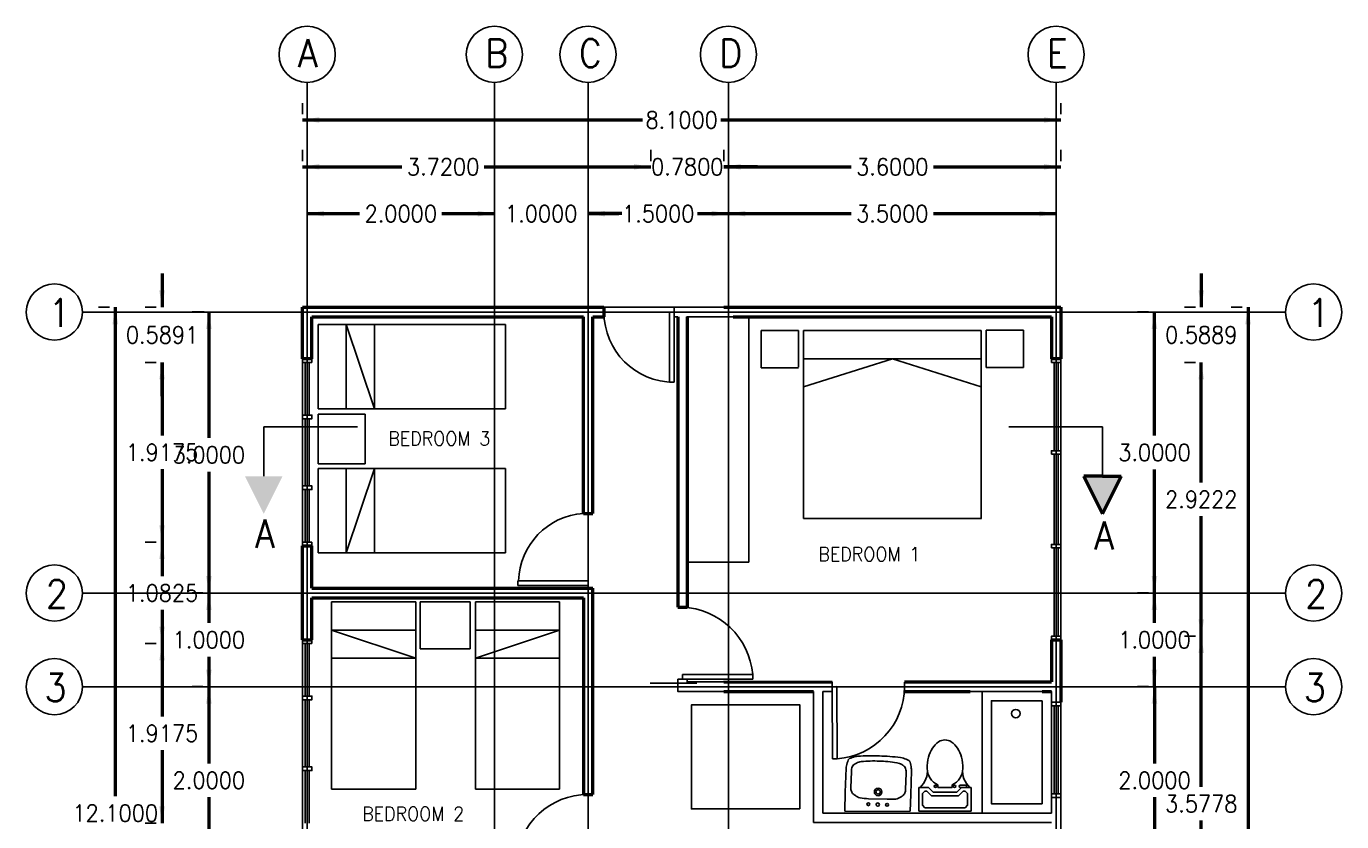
# Model space of a CAD drawing. Header units: inches. Extents: x 12.5 to 57.6, y 1.9 to 26.
# Drawn here: x 12.46 to 26.51, y 17.46 to 25.95 of the extents above; entities that cross this region are included whole.
import ezdxf

# ---------------------------------------------------------------- set-up
doc = ezdxf.new("R2010")
doc.units = ezdxf.units.IN
doc.header["$MEASUREMENT"] = 0
doc.layers.get('0').update_dxf_attribs({"linetype": 'CONTINUOUS'})
for name, color, linetype in [('1', 2, 'CONTINUOUS'), ('2', 72, 'CONTINUOUS'), ('5', 133, 'CONTINUOUS'), ('6', 253, 'CONTINUOUS'), ('7', 142, 'CONTINUOUS')]:
    doc.layers.add(name, color=color, linetype=linetype)
doc.layers.add('WALLS', color=6, linetype='CONTINUOUS', lineweight=50)
doc.styles.get("Standard").update_dxf_attribs({"font": 'STANDARD'})
doc.dimstyles.get("Standard").update_dxf_attribs({"dimtxt": 0.18, "dimasz": 0.18, "dimexe": 0.18, "dimexo": 0.0625, "dimgap": 0.09, "dimtad": 0, "dimtih": 1, "dimtoh": 1, "dimdec": 4, "dimzin": 0, "dimdsep": 46, "dimtxsty": 'STANDARD', "dimcen": 0.09, "dimadec": 0, "dimazin": 0, "dimtfac": 1, "dimtdec": 4, "dimtofl": 0, "dimtmove": 0, "dimatfit": 3, "dimfxl": 1, "dimtolj": 1, "dimtzin": 0, "dimarcsym": 0})

# ---------------------------------------------------------------- blocks, each defined once
blk = doc.blocks.new('*D1')
at = {"layer": '1', "color": 0, "linetype": 'ByBlock', "lineweight": -2}
for p, q in [((14.358, 22.902), (14.228, 22.902)), ((14.345, 19.902), (14.228, 19.902))]:
    blk.add_line(p, q, dxfattribs=at)
for points in [[(14.408, 22.902), (14.438, 22.722), (14.378, 22.722)], [(14.408, 19.902), (14.378, 20.082), (14.438, 20.082)]]:
    blk.add_solid(points, dxfattribs=at)
at = {"layer": 'WALLS'}
for p, q in [((14.408, 22.902), (14.408, 21.557)), ((14.408, 21.197), (14.408, 19.902))]:
    blk.add_line(p, q, dxfattribs=at)
at = {"layer": '1', "color": 0, "linetype": 'CONTINUOUS', "lineweight": -2, "insert": (14.408, 21.377), "char_height": 0.18, "width": 0.7, "attachment_point": 5}
blk.add_mtext('3.0000', dxfattribs=at)
blk = doc.blocks.new('*D2')
at = {"layer": '1', "color": 0, "linetype": 'ByBlock', "lineweight": -2}
for p, q in [((14.345, 18.902), (14.228, 18.902)), ((14.345, 16.902), (14.228, 16.902))]:
    blk.add_line(p, q, dxfattribs=at)
for points in [[(14.408, 18.902), (14.438, 18.722), (14.378, 18.722)], [(14.408, 16.902), (14.378, 17.082), (14.438, 17.082)]]:
    blk.add_solid(points, dxfattribs=at)
at = {"layer": 'WALLS'}
for p, q in [((14.408, 18.902), (14.408, 18.082)), ((14.408, 17.722), (14.408, 16.902))]:
    blk.add_line(p, q, dxfattribs=at)
at = {"layer": '1', "color": 0, "linetype": 'CONTINUOUS', "lineweight": -2, "insert": (14.408, 17.902), "char_height": 0.18, "width": 0.7, "attachment_point": 5}
blk.add_mtext('2.0000', dxfattribs=at)
blk = doc.blocks.new('*D3')
at = {"layer": '1', "color": 0, "linetype": 'ByBlock', "lineweight": -2}
for p, q in [((14.345, 19.902), (14.228, 19.902)), ((14.345, 18.902), (14.228, 18.902))]:
    blk.add_line(p, q, dxfattribs=at)
for points in [[(14.408, 19.902), (14.438, 19.722), (14.378, 19.722)], [(14.408, 18.902), (14.378, 19.082), (14.438, 19.082)]]:
    blk.add_solid(points, dxfattribs=at)
at = {"layer": 'WALLS'}
for p, q in [((14.408, 19.902), (14.408, 19.582)), ((14.408, 19.222), (14.408, 18.902))]:
    blk.add_line(p, q, dxfattribs=at)
at = {"layer": '1', "color": 0, "linetype": 'CONTINUOUS', "lineweight": -2, "insert": (14.408, 19.402), "char_height": 0.18, "width": 0.66, "attachment_point": 5}
blk.add_mtext('1.0000', dxfattribs=at)
blk = doc.blocks.new('*D6')
at = {"layer": '1', "color": 0, "linetype": 'ByBlock', "lineweight": -2}
for p, q in [((13.845, 22.363), (13.728, 22.363)), ((13.845, 20.445), (13.728, 20.445))]:
    blk.add_line(p, q, dxfattribs=at)
for points in [[(13.908, 22.363), (13.938, 22.183), (13.878, 22.183)], [(13.908, 20.445), (13.878, 20.625), (13.938, 20.625)]]:
    blk.add_solid(points, dxfattribs=at)
at = {"layer": 'WALLS'}
for p, q in [((13.908, 22.363), (13.908, 21.584)), ((13.908, 21.224), (13.908, 20.445))]:
    blk.add_line(p, q, dxfattribs=at)
at = {"layer": '1', "color": 0, "linetype": 'CONTINUOUS', "lineweight": -2, "insert": (13.908, 21.404), "char_height": 0.18, "width": 0.62, "attachment_point": 5}
blk.add_mtext('1.9175', dxfattribs=at)
blk = doc.blocks.new('*D7')
at = {"layer": '1', "color": 0, "linetype": 'ByBlock', "lineweight": -2}
for p, q in [((13.845, 20.445), (13.728, 20.445)), ((13.845, 19.363), (13.728, 19.363))]:
    blk.add_line(p, q, dxfattribs=at)
for points in [[(13.908, 20.445), (13.938, 20.265), (13.878, 20.265)], [(13.908, 19.363), (13.878, 19.543), (13.938, 19.543)]]:
    blk.add_solid(points, dxfattribs=at)
at = {"layer": 'WALLS'}
for p, q in [((13.908, 20.445), (13.908, 20.082)), ((13.908, 19.722), (13.908, 19.363))]:
    blk.add_line(p, q, dxfattribs=at)
at = {"layer": '1', "color": 0, "linetype": 'CONTINUOUS', "lineweight": -2, "insert": (13.908, 19.902), "char_height": 0.18, "width": 0.66, "attachment_point": 5}
blk.add_mtext('1.0825', dxfattribs=at)
blk = doc.blocks.new('*D8')
at = {"layer": '1', "color": 0, "linetype": 'ByBlock', "lineweight": -2}
for p, q in [((13.845, 19.363), (13.728, 19.363)), ((13.845, 17.445), (13.728, 17.445))]:
    blk.add_line(p, q, dxfattribs=at)
for points in [[(13.908, 19.363), (13.938, 19.183), (13.878, 19.183)], [(13.908, 17.445), (13.878, 17.625), (13.938, 17.625)]]:
    blk.add_solid(points, dxfattribs=at)
at = {"layer": 'WALLS'}
for p, q in [((13.908, 19.363), (13.908, 18.584)), ((13.908, 18.224), (13.908, 17.445))]:
    blk.add_line(p, q, dxfattribs=at)
at = {"layer": '1', "color": 0, "linetype": 'CONTINUOUS', "lineweight": -2, "insert": (13.908, 18.404), "char_height": 0.18, "width": 0.62, "attachment_point": 5}
blk.add_mtext('1.9175', dxfattribs=at)
blk = doc.blocks.new('*D12')
at = {"layer": '1', "color": 0, "linetype": 'ByBlock', "lineweight": -2}
for p, q in [((13.345, 22.952), (13.228, 22.952)), ((13.345, 10.852), (13.228, 10.852))]:
    blk.add_line(p, q, dxfattribs=at)
for points in [[(13.408, 22.952), (13.438, 22.772), (13.378, 22.772)], [(13.408, 10.852), (13.378, 11.032), (13.438, 11.032)]]:
    blk.add_solid(points, dxfattribs=at)
at = {"layer": 'WALLS'}
for p, q in [((13.408, 22.952), (13.408, 17.732)), ((13.408, 17.372), (13.408, 10.852))]:
    blk.add_line(p, q, dxfattribs=at)
at = {"layer": '1', "color": 0, "linetype": 'CONTINUOUS', "lineweight": -2, "insert": (13.408, 17.552), "char_height": 0.18, "width": 0.76, "attachment_point": 5}
blk.add_mtext('12.1000', dxfattribs=at)
blk = doc.blocks.new('*D13')
at = {"layer": '1', "color": 0, "linetype": 'ByBlock', "lineweight": -2}
for p, q in [((13.845, 22.952), (13.728, 22.952)), ((13.845, 22.363), (13.728, 22.363))]:
    blk.add_line(p, q, dxfattribs=at)
for points in [[(13.908, 22.952), (13.878, 23.132), (13.938, 23.132)], [(13.908, 22.363), (13.938, 22.183), (13.878, 22.183)]]:
    blk.add_solid(points, dxfattribs=at)
at = {"layer": 'WALLS'}
for p, q in [((13.908, 23.312), (13.908, 22.952)), ((13.908, 22.003), (13.908, 22.363))]:
    blk.add_line(p, q, dxfattribs=at)
at = {"layer": '1', "color": 0, "linetype": 'CONTINUOUS', "lineweight": -2, "insert": (13.908, 22.657), "char_height": 0.18, "width": 0.66, "attachment_point": 5}
blk.add_mtext('0.5891', dxfattribs=at)
blk = doc.blocks.new('*D25')
at = {"layer": '1', "color": 0, "linetype": 'ByBlock', "lineweight": -2}
for p, q in [((24.445, 18.902), (24.328, 18.902)), ((24.445, 16.902), (24.328, 16.902))]:
    blk.add_line(p, q, dxfattribs=at)
for points in [[(24.508, 18.902), (24.538, 18.722), (24.478, 18.722)], [(24.508, 16.902), (24.478, 17.082), (24.538, 17.082)]]:
    blk.add_solid(points, dxfattribs=at)
at = {"layer": 'WALLS'}
for p, q in [((24.508, 18.902), (24.508, 18.082)), ((24.508, 17.722), (24.508, 16.902))]:
    blk.add_line(p, q, dxfattribs=at)
at = {"layer": '1', "color": 0, "linetype": 'CONTINUOUS', "lineweight": -2, "insert": (24.508, 17.902), "char_height": 0.18, "width": 0.7, "attachment_point": 5}
blk.add_mtext('2.0000', dxfattribs=at)
blk = doc.blocks.new('*D26')
at = {"layer": '1', "color": 0, "linetype": 'ByBlock', "lineweight": -2}
for p, q in [((24.445, 19.902), (24.328, 19.902)), ((24.445, 18.902), (24.328, 18.902))]:
    blk.add_line(p, q, dxfattribs=at)
for points in [[(24.508, 19.902), (24.538, 19.722), (24.478, 19.722)], [(24.508, 18.902), (24.478, 19.082), (24.538, 19.082)]]:
    blk.add_solid(points, dxfattribs=at)
at = {"layer": 'WALLS'}
for p, q in [((24.508, 19.582), (24.508, 19.902)), ((24.508, 18.902), (24.508, 19.222))]:
    blk.add_line(p, q, dxfattribs=at)
at = {"layer": '1', "color": 0, "linetype": 'CONTINUOUS', "lineweight": -2, "insert": (24.508, 19.402), "char_height": 0.18, "width": 0.66, "attachment_point": 5}
blk.add_mtext('1.0000', dxfattribs=at)
blk = doc.blocks.new('*D27')
at = {"layer": '1', "color": 0, "linetype": 'ByBlock', "lineweight": -2}
for p, q in [((24.445, 22.902), (24.328, 22.902)), ((24.445, 19.902), (24.328, 19.902))]:
    blk.add_line(p, q, dxfattribs=at)
for points in [[(24.508, 22.902), (24.538, 22.722), (24.478, 22.722)], [(24.508, 19.902), (24.478, 20.082), (24.538, 20.082)]]:
    blk.add_solid(points, dxfattribs=at)
at = {"layer": 'WALLS'}
for p, q in [((24.508, 21.582), (24.508, 22.902)), ((24.508, 19.902), (24.508, 21.222))]:
    blk.add_line(p, q, dxfattribs=at)
at = {"layer": '1', "color": 0, "linetype": 'CONTINUOUS', "lineweight": -2, "insert": (24.508, 21.402), "char_height": 0.18, "width": 0.7, "attachment_point": 5}
blk.add_mtext('3.0000', dxfattribs=at)
blk = doc.blocks.new('*D30')
at = {"layer": '1', "color": 0, "linetype": 'ByBlock', "lineweight": -2}
for p, q in [((24.945, 19.441), (24.828, 19.441)), ((24.945, 15.863), (24.828, 15.863))]:
    blk.add_line(p, q, dxfattribs=at)
for points in [[(25.008, 19.441), (25.038, 19.261), (24.978, 19.261)], [(25.008, 15.863), (24.978, 16.043), (25.038, 16.043)]]:
    blk.add_solid(points, dxfattribs=at)
at = {"layer": 'WALLS'}
for p, q in [((25.008, 17.832), (25.008, 19.441)), ((25.008, 15.863), (25.008, 17.472))]:
    blk.add_line(p, q, dxfattribs=at)
at = {"layer": '1', "color": 0, "linetype": 'CONTINUOUS', "lineweight": -2, "insert": (25.008, 17.652), "char_height": 0.18, "width": 0.7, "attachment_point": 5}
blk.add_mtext('3.5778', dxfattribs=at)
blk = doc.blocks.new('*D31')
at = {"layer": '1', "color": 0, "linetype": 'ByBlock', "lineweight": -2}
for p, q in [((24.945, 22.363), (24.828, 22.363)), ((24.945, 19.441), (24.828, 19.441))]:
    blk.add_line(p, q, dxfattribs=at)
for points in [[(25.008, 22.363), (25.038, 22.183), (24.978, 22.183)], [(25.008, 19.441), (24.978, 19.621), (25.038, 19.621)]]:
    blk.add_solid(points, dxfattribs=at)
at = {"layer": 'WALLS'}
for p, q in [((25.008, 21.082), (25.008, 22.363)), ((25.008, 19.441), (25.008, 20.722))]:
    blk.add_line(p, q, dxfattribs=at)
at = {"layer": '1', "color": 0, "linetype": 'CONTINUOUS', "lineweight": -2, "insert": (25.008, 20.902), "char_height": 0.18, "width": 0.7, "attachment_point": 5}
blk.add_mtext('2.9222', dxfattribs=at)
blk = doc.blocks.new('*D32')
at = {"layer": '1', "color": 0, "linetype": 'ByBlock', "lineweight": -2}
for p, q in [((24.945, 22.952), (24.828, 22.952)), ((24.945, 22.363), (24.828, 22.363))]:
    blk.add_line(p, q, dxfattribs=at)
for points in [[(25.008, 22.952), (24.978, 23.132), (25.038, 23.132)], [(25.008, 22.363), (25.038, 22.183), (24.978, 22.183)]]:
    blk.add_solid(points, dxfattribs=at)
at = {"layer": 'WALLS'}
for p, q in [((25.008, 23.312), (25.008, 22.952)), ((25.008, 22.003), (25.008, 22.363))]:
    blk.add_line(p, q, dxfattribs=at)
at = {"layer": '1', "color": 0, "linetype": 'CONTINUOUS', "lineweight": -2, "insert": (25.008, 22.657), "char_height": 0.18, "width": 0.7, "attachment_point": 5}
blk.add_mtext('0.5889', dxfattribs=at)
blk = doc.blocks.new('*D33')
at = {"layer": '1', "color": 0, "linetype": 'ByBlock', "lineweight": -2}
for p, q in [((25.445, 22.952), (25.328, 22.952)), ((25.445, 10.852), (25.328, 10.852))]:
    blk.add_line(p, q, dxfattribs=at)
for points in [[(25.508, 22.952), (25.538, 22.772), (25.478, 22.772)], [(25.508, 10.852), (25.478, 11.032), (25.538, 11.032)]]:
    blk.add_solid(points, dxfattribs=at)
at = {"layer": 'WALLS'}
for p, q in [((25.508, 22.952), (25.508, 16.432)), ((25.508, 16.072), (25.508, 10.852))]:
    blk.add_line(p, q, dxfattribs=at)
at = {"layer": '1', "color": 0, "linetype": 'CONTINUOUS', "lineweight": -2, "insert": (25.508, 16.252), "char_height": 0.18, "width": 0.76, "attachment_point": 5}
blk.add_mtext('12.1000', dxfattribs=at)
blk = doc.blocks.new('*D34')
at = {"layer": '1', "color": 0, "linetype": 'ByBlock', "lineweight": -2}
for p, q in [((15.458, 24.014), (15.458, 24.132)), ((17.458, 24.014), (17.458, 24.132))]:
    blk.add_line(p, q, dxfattribs=at)
for points in [[(15.458, 23.952), (15.638, 23.982), (15.638, 23.922)], [(17.458, 23.952), (17.278, 23.922), (17.278, 23.982)]]:
    blk.add_solid(points, dxfattribs=at)
at = {"layer": 'WALLS'}
for p, q in [((15.458, 23.952), (16.018, 23.952)), ((16.898, 23.952), (17.458, 23.952))]:
    blk.add_line(p, q, dxfattribs=at)
at = {"layer": '1', "color": 0, "linetype": 'CONTINUOUS', "lineweight": -2, "insert": (16.458, 23.952), "char_height": 0.18, "width": 0.7, "attachment_point": 5}
blk.add_mtext('2.0000', dxfattribs=at)
blk = doc.blocks.new('*D35')
at = {"layer": '1', "color": 0, "linetype": 'ByBlock', "lineweight": -2}
for p, q in [((17.458, 24.014), (17.458, 24.132)), ((18.458, 24.014), (18.458, 24.132))]:
    blk.add_line(p, q, dxfattribs=at)
for points in [[(17.458, 23.952), (17.278, 23.922), (17.278, 23.982)], [(18.458, 23.952), (18.638, 23.982), (18.638, 23.922)]]:
    blk.add_solid(points, dxfattribs=at)
at = {"layer": 'WALLS'}
for p, q in [((17.098, 23.952), (17.458, 23.952)), ((18.818, 23.952), (18.458, 23.952))]:
    blk.add_line(p, q, dxfattribs=at)
at = {"layer": '1', "color": 0, "linetype": 'CONTINUOUS', "lineweight": -2, "insert": (17.958, 23.952), "char_height": 0.18, "width": 0.66, "attachment_point": 5}
blk.add_mtext('1.0000', dxfattribs=at)
blk = doc.blocks.new('*D36')
at = {"layer": '1', "color": 0, "linetype": 'ByBlock', "lineweight": -2}
for p, q in [((18.458, 24.014), (18.458, 24.132)), ((19.958, 24.014), (19.958, 24.132))]:
    blk.add_line(p, q, dxfattribs=at)
for points in [[(18.458, 23.952), (18.638, 23.982), (18.638, 23.922)], [(19.958, 23.952), (19.778, 23.922), (19.778, 23.982)]]:
    blk.add_solid(points, dxfattribs=at)
at = {"layer": 'WALLS'}
for p, q in [((18.458, 23.952), (18.788, 23.952)), ((19.628, 23.952), (19.958, 23.952))]:
    blk.add_line(p, q, dxfattribs=at)
at = {"layer": '1', "color": 0, "linetype": 'CONTINUOUS', "lineweight": -2, "insert": (19.208, 23.952), "char_height": 0.18, "width": 0.66, "attachment_point": 5}
blk.add_mtext('1.5000', dxfattribs=at)
blk = doc.blocks.new('*D37')
at = {"layer": '1', "color": 0, "linetype": 'ByBlock', "lineweight": -2}
for p, q in [((19.958, 24.014), (19.958, 24.132)), ((23.458, 24.014), (23.458, 24.132))]:
    blk.add_line(p, q, dxfattribs=at)
for points in [[(19.958, 23.952), (20.138, 23.982), (20.138, 23.922)], [(23.458, 23.952), (23.278, 23.922), (23.278, 23.982)]]:
    blk.add_solid(points, dxfattribs=at)
at = {"layer": 'WALLS'}
for p, q in [((19.958, 23.952), (21.268, 23.952)), ((22.148, 23.952), (23.458, 23.952))]:
    blk.add_line(p, q, dxfattribs=at)
at = {"layer": '1', "color": 0, "linetype": 'CONTINUOUS', "lineweight": -2, "insert": (21.708, 23.952), "char_height": 0.18, "width": 0.7, "attachment_point": 5}
blk.add_mtext('3.5000', dxfattribs=at)
blk = doc.blocks.new('*D38')
at = {"layer": '1', "color": 0, "linetype": 'ByBlock', "lineweight": -2}
for p, q in [((15.408, 24.514), (15.408, 24.632)), ((19.128, 24.514), (19.128, 24.632))]:
    blk.add_line(p, q, dxfattribs=at)
for points in [[(15.408, 24.452), (15.588, 24.482), (15.588, 24.422)], [(19.128, 24.452), (18.948, 24.422), (18.948, 24.482)]]:
    blk.add_solid(points, dxfattribs=at)
at = {"layer": 'WALLS'}
for p, q in [((15.408, 24.452), (16.47, 24.452)), ((17.35, 24.452), (19.128, 24.452))]:
    blk.add_line(p, q, dxfattribs=at)
at = {"layer": '1', "color": 0, "linetype": 'CONTINUOUS', "lineweight": -2, "insert": (16.91, 24.452), "char_height": 0.18, "width": 0.7, "attachment_point": 5}
blk.add_mtext('3.7200', dxfattribs=at)
blk = doc.blocks.new('*D39')
at = {"layer": '1', "color": 0, "linetype": 'ByBlock', "lineweight": -2}
for p, q in [((19.908, 24.514), (19.908, 24.632)), ((23.508, 24.514), (23.508, 24.632))]:
    blk.add_line(p, q, dxfattribs=at)
for points in [[(19.908, 24.452), (20.088, 24.482), (20.088, 24.422)], [(23.508, 24.452), (23.328, 24.422), (23.328, 24.482)]]:
    blk.add_solid(points, dxfattribs=at)
at = {"layer": 'WALLS'}
for p, q in [((19.908, 24.452), (21.268, 24.452)), ((22.148, 24.452), (23.508, 24.452))]:
    blk.add_line(p, q, dxfattribs=at)
at = {"layer": '1', "color": 0, "linetype": 'CONTINUOUS', "lineweight": -2, "insert": (21.708, 24.452), "char_height": 0.18, "width": 0.7, "attachment_point": 5}
blk.add_mtext('3.6000', dxfattribs=at)
blk = doc.blocks.new('*D40')
at = {"layer": '1', "color": 0, "linetype": 'ByBlock', "lineweight": -2}
for p, q in [((19.128, 24.514), (19.128, 24.632)), ((19.908, 24.514), (19.908, 24.632))]:
    blk.add_line(p, q, dxfattribs=at)
for points in [[(19.128, 24.452), (18.948, 24.422), (18.948, 24.482)], [(19.908, 24.452), (20.088, 24.482), (20.088, 24.422)]]:
    blk.add_solid(points, dxfattribs=at)
at = {"layer": 'WALLS'}
for p, q in [((18.768, 24.452), (19.128, 24.452)), ((20.268, 24.452), (19.908, 24.452))]:
    blk.add_line(p, q, dxfattribs=at)
at = {"layer": '1', "color": 0, "linetype": 'CONTINUOUS', "lineweight": -2, "insert": (19.518, 24.452), "char_height": 0.18, "width": 0.7, "attachment_point": 5}
blk.add_mtext('0.7800', dxfattribs=at)
blk = doc.blocks.new('*D41')
at = {"layer": '1', "color": 0, "linetype": 'ByBlock', "lineweight": -2}
for p, q in [((15.408, 25.014), (15.408, 25.132)), ((23.508, 25.014), (23.508, 25.132))]:
    blk.add_line(p, q, dxfattribs=at)
for points in [[(15.408, 24.952), (15.588, 24.982), (15.588, 24.922)], [(23.508, 24.952), (23.328, 24.922), (23.328, 24.982)]]:
    blk.add_solid(points, dxfattribs=at)
at = {"layer": 'WALLS'}
for p, q in [((15.408, 24.952), (19.038, 24.952)), ((19.878, 24.952), (23.508, 24.952))]:
    blk.add_line(p, q, dxfattribs=at)
at = {"layer": '1', "color": 0, "linetype": 'CONTINUOUS', "lineweight": -2, "insert": (19.458, 24.952), "char_height": 0.18, "width": 0.66, "attachment_point": 5}
blk.add_mtext('8.1000', dxfattribs=at)

msp = doc.modelspace()

# ---------------------------------------------------------------- hatches: boundary and pattern name
for points in [[(15.19436, 21.14801), (14.99436, 21.14801), (14.79436, 21.14801), (14.99436, 20.74801)], [(23.95315, 20.74801), (24.15315, 21.14801), (23.95315, 21.14801), (23.75315, 21.14801)]]:
    msp.add_hatch(color=256).paths.add_polyline_path(points, flags=0)

# ---------------------------------------------------------------- linework, layer by layer
for points in [[(15.40792, 22.95192), (23.50792, 22.95192), (23.50792, 10.85192), (15.40792, 10.85192), (15.40792, 22.95192)], [(18.62958, 22.85192), (18.62792, 22.85192), (18.62792, 22.95192)], [(19.37792, 22.95192), (20.00792, 22.95192)], [(19.90792, 22.95192), (19.90792, 22.95192), (19.37792, 22.95192), (19.37792, 22.85192), (19.41656, 22.85192)], [(19.41656, 22.85192), (19.37792, 22.85192)], [(20.00792, 22.85192), (19.51656, 22.85192)], [(19.51656, 22.85192), (19.90792, 22.85192)], [(15.99436, 21.6755), (14.99436, 21.6755)], [(14.99436, 21.14801), (14.99436, 21.6755)], [(22.95315, 21.6755), (23.95315, 21.6755)], [(23.95315, 21.14801), (23.95315, 21.6755)], [(19.41656, 19.75192), (19.51656, 19.75192)], [(19.51656, 19.74795), (19.51656, 19.75192)], [(19.51656, 18.98192), (19.41656, 18.98192)], [(19.90792, 18.85192), (19.41656, 18.85192), (19.41656, 18.98192)], [(19.90792, 18.95192), (19.51656, 18.95192), (19.51656, 18.98192)], [(20.40792, 18.95185), (20.40792, 18.95192)], [(20.86691, 18.85193), (20.86691, 17.45193)], [(20.96691, 18.85193), (21.06691, 18.85193), (21.06693, 18.9519)], [(20.96691, 18.85193), (20.96691, 17.55193), (23.40792, 17.55193)], [(21.83691, 18.95033), (21.83691, 18.85192)], [(21.83691, 18.85192), (23.40792, 18.85192)], [(23.40792, 18.95192), (23.30792, 18.95192)], [(23.30792, 18.95192), (23.40792, 18.95192)], [(23.30792, 18.85192), (23.40792, 18.85192), (23.40792, 18.73678)], [(23.50792, 18.95192), (23.50792, 18.73678)], [(23.40792, 17.55193), (23.40792, 17.71733), (23.50792, 17.71733)], [(23.50792, 17.71733), (23.50792, 17.25192)], [(20.86691, 17.55193), (20.86691, 17.45193), (23.40792, 17.45193)], [(20.96691, 17.55193), (20.96691, 17.55193), (23.40792, 17.55193)], [(23.40792, 17.55193), (20.96691, 17.55193)]]:
    msp.add_lwpolyline(points)
for points in [[(19.51656, 20.23207), (20.17509, 20.23207), (20.17509, 22.85192), (19.51656, 22.85192)], [(23.40792, 18.85192), (22.66677, 18.85192), (22.66677, 17.55193), (23.40792, 17.55193)], [(20.7213, 17.59755), (19.56218, 17.59755), (19.56218, 18.7063), (20.7213, 18.7063)], [(20.7213, 17.59755), (19.56218, 17.59755), (19.56218, 18.7063), (20.7213, 18.7063)], [(23.30837, 18.75237), (22.76631, 18.75237), (22.76631, 17.65148), (23.30837, 17.65148)]]:
    msp.add_lwpolyline(points, close=True)
msp.add_circle((23.02687, 18.61423), 0.0455)
at = {"layer": '1'}
for p, q in [((19.32792, 22.15192), (19.32792, 22.90192)), ((19.32792, 22.90192), (19.37792, 22.90192)), ((19.37792, 22.90192), (19.37792, 22.15192)), ((15.40792, 22.40192), (15.40792, 22.36279)), ((15.40792, 22.40192), (15.50792, 22.40192)), ((15.40792, 22.36279), (15.50792, 22.36279)), ((15.43792, 21.80192), (15.43792, 22.36279)), ((15.47792, 21.80192), (15.47792, 22.36279)), ((15.50792, 22.40192), (15.50792, 22.36279)), ((23.43792, 22.40192), (23.47792, 22.40192)), ((23.43792, 21.42137), (23.43792, 22.363)), ((23.47792, 22.363), (23.47792, 21.42137)), ((19.37792, 22.15192), (19.32792, 22.15192)), ((15.43792, 21.38581), (15.43792, 21.76279)), ((15.47792, 21.38581), (15.47792, 21.76279)), ((15.43792, 21.04527), (15.43792, 21.38581)), ((15.47792, 21.04527), (15.47792, 21.38581)), ((23.43792, 20.42137), (23.43792, 21.38246)), ((23.47792, 21.38246), (23.47792, 20.42137)), ((15.43792, 20.44527), (15.43792, 21.00635)), ((15.47792, 20.44527), (15.47792, 21.00635)), ((15.40792, 20.40635), (15.40792, 20.44527)), ((15.40792, 20.44527), (15.50792, 20.44527)), ((15.40792, 20.40635), (15.50792, 20.40635)), ((15.50792, 20.40635), (15.50792, 20.44527)), ((23.43792, 19.44083), (23.43792, 20.38246)), ((23.47792, 20.38246), (23.47792, 19.44083)), ((17.70792, 20.03192), (18.45792, 20.03192)), ((17.70792, 20.03192), (17.70792, 19.98192)), ((17.70792, 19.98192), (18.45792, 19.98192)), ((18.45792, 20.03192), (18.45792, 19.98192)), ((19.41656, 19.75192), (19.51656, 19.75192)), ((15.40792, 19.40192), (15.40792, 19.36279)), ((15.50792, 19.40192), (15.40792, 19.40192)), ((15.50792, 19.40192), (15.50792, 19.36279)), ((23.47792, 19.40192), (23.43792, 19.40192)), ((15.40792, 19.36279), (15.50792, 19.36279)), ((15.43792, 18.80192), (15.43792, 19.36279)), ((15.47792, 18.80192), (15.47792, 19.36279)), ((19.46656, 19.03192), (19.51656, 19.03192)), ((19.46656, 19.03192), (20.21656, 19.03192)), ((19.46656, 19.03192), (19.46656, 18.98192)), ((20.21656, 18.98192), (19.46656, 18.98192)), ((20.21656, 19.03192), (20.21656, 18.98192)), ((21.06757, 18.13244), (21.06692, 18.90201)), ((21.11692, 18.90201), (21.06692, 18.90197)), ((21.11757, 18.13244), (21.11692, 18.90201)), ((15.43792, 18.38581), (15.43792, 18.76279)), ((15.47792, 18.38581), (15.47792, 18.76279)), ((23.43792, 17.75624), (23.43792, 18.69787)), ((23.47792, 18.69787), (23.47792, 17.75624)), ((15.43792, 18.04527), (15.43792, 18.38581)), ((15.47792, 18.04527), (15.47792, 18.38581)), ((21.11757, 18.13244), (21.06757, 18.13244)), ((15.43792, 17.44527), (15.43792, 18.00635)), ((15.47792, 17.44527), (15.47792, 18.00635)), ((23.40792, 17.75624), (23.40792, 17.71733)), ((23.50792, 17.75624), (23.50792, 17.71733))]:
    msp.add_line(p, q, dxfattribs=at)
for points in [[(23.40792, 22.363), (23.40792, 22.40192), (23.50792, 22.40192), (23.50792, 22.363)], [(15.40792, 21.80192), (15.40792, 21.76279), (15.50792, 21.76279), (15.50792, 21.80192)], [(23.40792, 21.38246), (23.40792, 21.42137), (23.50792, 21.42137), (23.50792, 21.38246)], [(15.40792, 21.00635), (15.40792, 21.04527), (15.50792, 21.04527), (15.50792, 21.00635)], [(23.40792, 20.38246), (23.40792, 20.42137), (23.50792, 20.42137), (23.50792, 20.38246)], [(23.40792, 19.40192), (23.40792, 19.44083), (23.50792, 19.44083), (23.50792, 19.40192)], [(15.40792, 18.80192), (15.40792, 18.76279), (15.50792, 18.76279), (15.50792, 18.80192)], [(23.50792, 18.73678), (23.50792, 18.69787), (23.40792, 18.69787), (23.40792, 18.73678)], [(15.40792, 18.00635), (15.40792, 18.04527), (15.50792, 18.04527), (15.50792, 18.00635)], [(23.50792, 17.75624), (23.50792, 17.71733), (23.40792, 17.71733), (23.40792, 17.75624)]]:
    msp.add_lwpolyline(points, close=True, dxfattribs=at)
at = {"layer": '1', "linetype": 'CONTINUOUS'}
for centre, radius, start, end in [((19.37792, 22.90192), 0.75, 180, 270), ((18.45975, 20.00856), 0.74517, 93.988611, 178.203494), ((19.42898, 18.96215), 0.79066, 5.062482, 87.275797), ((21.06462, 18.90294), 0.7723, 273.931359, 359.931059), ((18.45884, 16.97962), 0.7723, 90.068941, 176.068641)]:
    msp.add_arc(centre, radius, start, end, dxfattribs=at)
at = {"layer": '2', "linetype": 'CONTINUOUS'}
for p, q in [((15.45792, 8.61245), (15.45792, 25.35192)), ((17.45792, 8.61245), (17.45792, 25.35192)), ((18.45792, 25.35192), (18.45792, 13.85192)), ((19.95792, 25.35192), (19.95792, 8.61245)), ((23.45792, 25.35192), (23.45792, 8.61245)), ((13.05792, 22.90192), (25.90792, 22.90192)), ((13.05792, 19.90192), (25.90792, 19.90192)), ((13.05792, 18.90192), (25.90792, 18.90192))]:
    msp.add_line(p, q, dxfattribs=at)
at = {"layer": '5'}
for p, q in [((15.57614, 22.76845), (17.57614, 22.76845)), ((15.57614, 21.86845), (15.57614, 22.76845)), ((15.87614, 21.86845), (15.87614, 22.76845)), ((16.17614, 21.86845), (15.87614, 22.76845)), ((15.87614, 22.76845), (15.87614, 21.86845)), ((16.17614, 22.76845), (16.17614, 21.86845)), ((17.57614, 22.76845), (17.57614, 21.86845)), ((20.30753, 22.70461), (20.70753, 22.70461)), ((20.30753, 22.70461), (20.30753, 22.30461)), ((20.70753, 22.70461), (20.70753, 22.31328)), ((20.75863, 22.70346), (22.65863, 22.70346)), ((20.75863, 22.70346), (20.75863, 20.69718)), ((22.65863, 22.70346), (22.65863, 20.69718)), ((22.7092, 22.70877), (22.7092, 22.30877)), ((22.7092, 22.70877), (23.1092, 22.70877)), ((23.1092, 22.70877), (23.1092, 22.30877)), ((20.75863, 22.40346), (22.65863, 22.40346)), ((20.75863, 22.10346), (21.70863, 22.40346)), ((21.70863, 22.40346), (22.65863, 22.10346)), ((20.30753, 22.30461), (20.70753, 22.30461)), ((22.7092, 22.30877), (23.1092, 22.30877)), ((17.57614, 21.86845), (15.57614, 21.86845)), ((16.07614, 21.81179), (15.57614, 21.81179)), ((15.57614, 21.28003), (15.57614, 21.81179)), ((16.07614, 21.28003), (16.07614, 21.81179)), ((17.57614, 21.86845), (16.61535, 21.86845)), ((15.57614, 21.28003), (16.07614, 21.28003)), ((15.57614, 21.23152), (17.57614, 21.23152)), ((15.57614, 20.33152), (15.57614, 21.23152)), ((15.87614, 20.33152), (15.87614, 21.23152)), ((15.87614, 20.33152), (16.17614, 21.23152)), ((16.17614, 21.23152), (16.17614, 20.33152)), ((17.57614, 20.33152), (17.57614, 21.23152)), ((20.75863, 20.69718), (22.65974, 20.69718)), ((17.57614, 20.33152), (15.57614, 20.33152)), ((15.71787, 17.80671), (15.71787, 19.80671)), ((15.71787, 19.80671), (16.61787, 19.80671)), ((16.61787, 19.80671), (16.61787, 17.80671)), ((16.66638, 19.80671), (16.66638, 19.30671)), ((16.66638, 19.80671), (17.19814, 19.80671)), ((17.19814, 19.30671), (17.19814, 19.80671)), ((17.2548, 17.80671), (17.2548, 19.80671)), ((17.2548, 19.80671), (18.1548, 19.80671)), ((18.1548, 19.80671), (18.1548, 17.80671)), ((15.71787, 19.50671), (16.61787, 19.50671)), ((15.71787, 19.50671), (16.61787, 19.20671)), ((17.2548, 19.50671), (18.1548, 19.50671)), ((17.2548, 19.20671), (18.1548, 19.50671)), ((18.1548, 19.50671), (17.2548, 19.50671)), ((16.66638, 19.30671), (17.19814, 19.30671)), ((16.61787, 19.20671), (15.71787, 19.20671)), ((18.1548, 19.20671), (17.2548, 19.20671)), ((17.2548, 17.80671), (17.2548, 18.7675)), ((15.71787, 17.80671), (16.61787, 17.80671)), ((18.1548, 17.80671), (17.2548, 17.80671))]:
    msp.add_line(p, q, dxfattribs=at)
at = {"layer": '5', "linetype": 'CONTINUOUS'}
for centre in [(15.45792, 25.65192), (17.45792, 25.65192), (18.45792, 25.65192), (19.95792, 25.65192), (23.45792, 25.65192), (12.75792, 22.90192), (26.20792, 22.90192), (12.75792, 19.90192), (26.20792, 19.90192), (12.75792, 18.90192), (26.20792, 18.90192)]:
    msp.add_circle(centre, 0.3, dxfattribs=at)
at = {"layer": '6'}
for p, q in [((19.09601, 18.90058), (19.61668, 18.90058)), ((19.62058, 18.93972), (19.12058, 18.93972)), ((21.26505, 17.82249), (21.27076, 17.9974)), ((21.84973, 17.8034), (21.85544, 17.97831)), ((22.19436, 17.82565), (22.19436, 17.85425)), ((22.34676, 17.82565), (22.34676, 17.85425)), ((22.49916, 17.85105), (22.43566, 17.85105)), ((22.49916, 17.82565), (22.49916, 17.85105)), ((21.45385, 17.70627), (21.65375, 17.69974)), ((21.99116, 17.82565), (22.09276, 17.82565)), ((21.99116, 17.57165), (21.99116, 17.82565)), ((22.02926, 17.76215), (22.05466, 17.78755)), ((22.02926, 17.63515), (22.02926, 17.76215)), ((22.05466, 17.78755), (22.07698, 17.78755)), ((22.12778, 17.73675), (22.07698, 17.78755)), ((22.14356, 17.77485), (22.09276, 17.82565)), ((22.41334, 17.73675), (22.12778, 17.73675)), ((22.39756, 17.77485), (22.14356, 17.77485)), ((22.19436, 17.82565), (22.34676, 17.82565)), ((22.39756, 17.77485), (22.44836, 17.82565)), ((22.41334, 17.73675), (22.46414, 17.78755)), ((22.43566, 17.82565), (22.44836, 17.82565)), ((22.54996, 17.82565), (22.44836, 17.82565)), ((22.48646, 17.78755), (22.46414, 17.78755)), ((22.48646, 17.78755), (22.51186, 17.76215)), ((22.51186, 17.63515), (22.51186, 17.76215)), ((22.54996, 17.57165), (22.54996, 17.82565)), ((21.8997, 17.57165), (21.20002, 17.5698)), ((22.54996, 17.57165), (21.99116, 17.57165)), ((22.05466, 17.60975), (22.02926, 17.63515)), ((22.48646, 17.60975), (22.05466, 17.60975)), ((22.51186, 17.63515), (22.48646, 17.60975))]:
    msp.add_line(p, q, dxfattribs=at)
for points in [[(21.21579, 18.03141, -0.05012053), (21.21907, 18.05596, -0.01909757), (21.23644, 18.11846, -0.11427208), (21.23944, 18.12349, -0.04684245), (21.24451, 18.12973, -0.05163095), (21.25189, 18.13373, -0.00348119), (21.2793, 18.14551, -0.08523296), (21.34008, 18.15966, -0.02284861), (21.57131, 18.16268, -0.02284861)], [(21.91252, 18.00867, 0.05012053), (21.91084, 18.03338, 0.01909757), (21.89759, 18.09687, 0.11427208), (21.89492, 18.10209, 0.04684245), (21.89027, 18.10864, 0.05163095), (21.88317, 18.11312, 0.00348119), (21.85658, 18.12666, 0.08523296), (21.79685, 18.14475, 0.02284861), (21.56631, 18.16284, 0.02284861)], [(21.27076, 17.9974, -0.0696874), (21.27932, 18.04675, -0.14649781), (21.29303, 18.06671, -0.03067005), (21.30016, 18.07177, -0.00979719), (21.32367, 18.08572, -0.10715044), (21.3766, 18.10225, -0.03047003), (21.56952, 18.10771, -0.03047003)], [(21.85544, 17.97831, 0.0696874), (21.85012, 18.02811, 0.14649781), (21.83774, 18.04893, 0.03067005), (21.83095, 18.05444, 0.00979719), (21.80841, 18.06989, 0.10715044), (21.75666, 18.08984, 0.03047003), (21.56452, 18.10787, 0.03047003)], [(21.45385, 17.70627, -0.03109877), (21.36311, 17.7149, -0.09369923), (21.33441, 17.72518, -0.02248924), (21.30633, 17.7434, -0.03640379), (21.29041, 17.75663, -0.10968729), (21.27132, 17.78539, -0.10039544), (21.26505, 17.82249, -0.10039544)], [(21.65375, 17.69974, 0.03109877), (21.74486, 17.70244, 0.09369923), (21.77417, 17.71082, 0.02248924), (21.80338, 17.72717, 0.03640379), (21.82013, 17.73934, 0.10968729), (21.84105, 17.76678, 0.10039544), (21.84973, 17.8034, 0.10039544)]]:
    msp.add_lwpolyline(points, format="xyb", dxfattribs=at)
for points in [[(21.21579, 18.03141), (21.20593, 17.77407), (21.20007, 17.57165)], [(21.91252, 18.00867), (21.90556, 17.75123), (21.8997, 17.57165)]]:
    msp.add_lwpolyline(points, dxfattribs=at)
for centre, radius in [((22.16896, 17.83835), 0.0127), ((22.37216, 17.83835), 0.0127), ((21.55625, 17.77797), 0.04), ((21.55625, 17.77797), 0.023), ((21.4519, 17.6463), 0.015), ((21.55184, 17.64304), 0.0175), ((21.65179, 17.63978), 0.015)]:
    msp.add_circle(centre, radius, dxfattribs=at)
for centre, radius, start, end in [((22.32833, 18.12408), 0.22698, 123.53359, 147.99405), ((22.27056, 18.21125), 0.1224, 89.999999, 123.53402), ((22.27056, 18.21125), 0.1224, 56.466214, 90.000235), ((22.21279, 18.12408), 0.22698, 32.005523, 56.465984), ((22.56607, 18.02885), 0.48601, 165.485685, 179.999897), ((22.42033, 18.06658), 0.33547, 147.994926, 165.486062), ((22.12079, 18.06658), 0.33547, 14.513938, 32.005074), ((21.97505, 18.02885), 0.48601, 0.000103, 14.514315), ((21.8537, 17.99785), 0.22847, 311.088993, 7.798917), ((22.27056, 18.02885), 0.1905, 180, 246.421822), ((22.27056, 18.02885), 0.1905, 293.578178, 0), ((22.68742, 17.99785), 0.22847, 172.201083, 228.911007), ((22.43566, 17.83835), 0.0127, 90, 270)]:
    msp.add_arc(centre, radius, start, end, dxfattribs=at)
at = {"layer": 'WALLS'}
for p, q in [((15.40792, 22.95192), (18.62792, 22.95192)), ((15.40792, 22.40192), (15.40792, 22.95192)), ((18.62792, 22.95192), (18.62792, 22.85192)), ((19.90792, 22.95192), (23.50792, 22.95192)), ((23.50792, 22.95192), (23.50792, 22.40192)), ((15.50792, 22.85192), (18.40792, 22.85192)), ((15.50792, 22.40192), (15.50792, 22.85192)), ((18.40792, 20.75192), (18.40792, 22.85192)), ((18.50792, 22.85192), (18.62792, 22.85192)), ((18.50792, 20.75192), (18.50792, 22.85192)), ((19.41656, 22.85192), (19.41656, 19.75192)), ((19.51656, 22.85192), (19.51656, 19.75192)), ((20.00792, 22.85192), (23.40792, 22.85192)), ((23.40792, 22.85192), (23.40792, 22.40192)), ((15.50792, 22.40192), (15.40792, 22.40192)), ((23.50792, 22.40192), (23.40792, 22.40192)), ((23.95315, 21.14801), (23.75315, 21.14801)), ((23.95315, 20.74801), (23.75315, 21.14801)), ((23.75315, 21.14801), (23.95315, 20.74801)), ((23.95315, 21.14801), (23.75315, 21.14801)), ((23.95315, 21.14801), (24.15315, 21.14801)), ((24.15315, 21.14801), (23.95315, 20.74801)), ((23.95315, 20.74801), (24.15315, 21.14801)), ((23.95315, 21.14801), (24.15315, 21.14801)), ((18.40792, 20.75192), (18.50792, 20.75192)), ((15.40792, 19.40192), (15.40792, 20.40635)), ((15.40792, 20.40635), (15.50792, 20.40635)), ((15.50792, 19.95192), (15.50792, 20.40635)), ((15.50792, 19.95192), (18.50792, 19.95192)), ((18.50792, 17.75192), (18.50792, 19.95192)), ((15.50792, 19.85192), (18.40792, 19.85192)), ((15.50792, 19.40192), (15.50792, 19.85192)), ((18.40792, 19.85192), (18.40792, 17.75192)), ((19.41656, 19.75192), (19.51656, 19.75192)), ((15.40792, 19.40192), (15.50792, 19.40192)), ((23.40792, 19.40192), (23.40792, 18.95192)), ((23.40792, 19.40192), (23.50792, 19.40192)), ((23.50792, 19.40192), (23.50792, 18.73678)), ((19.90792, 18.95192), (21.06693, 18.95173)), ((19.90792, 18.85192), (20.86691, 18.85193)), ((21.83691, 18.95192), (23.40792, 18.95192)), ((21.83691, 18.85192), (22.53957, 18.85192)), ((23.30792, 18.95192), (23.40792, 18.95192)), ((23.30792, 18.85192), (23.40792, 18.85192)), ((18.40792, 17.75192), (18.50792, 17.75192))]:
    msp.add_line(p, q, dxfattribs=at)

# ---------------------------------------------------------------- texts
for p in [(14.90064, 20.38587), (23.86384, 20.36667)]:
    msp.add_text('A', height=0.3).set_placement(p)
at = {"layer": '5', "linetype": 'CONTINUOUS'}
for s, p in [('A', (15.35836, 25.51512)), ('B', (17.35836, 25.51512)), ('C', (18.35836, 25.51512)), ('D', (19.85836, 25.51512)), ('E', (23.35836, 25.51512)), ('1', (12.69499, 22.74293)), ('1', (26.14499, 22.74293)), ('2', (12.66724, 19.74293)), ('2', (26.11724, 19.74293)), ('3', (12.65337, 18.74293)), ('3', (26.10337, 18.74293))]:
    msp.add_text(s, height=0.3, dxfattribs=at).set_placement(p)
at = {"layer": '7'}
for s, p in [('BEDROOM 3', (16.32391, 21.47728)), ('BEDROOM 1', (20.91775, 20.2404)), ('BEDROOM 2', (16.04504, 17.46924))]:
    msp.add_text(s, height=0.15, dxfattribs=at).set_placement(p)

# ---------------------------------------------------------------- dimensions: what is measured, and where the dimension line sits
at = {"layer": '1'}
for base, p1, p2, picture, middle in [((23.50792, 24.95192), (15.40792, 24.95192), (23.50792, 24.95192), '*D41', (19.45792, 24.95192)), ((19.12792, 24.45192), (15.40792, 24.45192), (19.12792, 24.45192), '*D38', (16.90958, 24.45192)), ((19.90792, 24.45192), (19.12792, 24.45192), (19.90792, 24.45192), '*D40', (19.51792, 24.45192)), ((23.50792, 24.45192), (19.90792, 24.45192), (23.50792, 24.45192), '*D39', (21.70792, 24.45192)), ((17.45792, 23.95192), (15.45792, 23.95192), (17.45792, 23.95192), '*D34', (16.45792, 23.95192)), ((18.45792, 23.95192), (17.45792, 23.95192), (18.45792, 23.95192), '*D35', (17.95792, 23.95192)), ((19.95792, 23.95192), (18.45792, 23.95192), (19.95792, 23.95192), '*D36', (19.20792, 23.95192)), ((23.45792, 23.95192), (19.95792, 23.95192), (23.45792, 23.95192), '*D37', (21.70792, 23.95192))]:
    dim = msp.add_linear_dim(base=base, p1=p1, p2=p2, dimstyle='Standard', dxfattribs=at)
    dim.commit()
    dim.dimension.update_dxf_attribs({"geometry": picture, "text_midpoint": middle})
for base, p1, p2, picture, middle in [((13.90792, 22.95192), (13.90792, 22.36279), (13.90792, 22.95192), '*D13', (13.90792, 22.65735)), ((25.00792, 22.363), (25.00792, 22.95192), (25.00792, 22.363), '*D32', (25.00792, 22.65746)), ((13.40792, 10.85192), (13.40792, 22.95192), (13.40792, 10.85192), '*D12', (13.40792, 17.55192)), ((14.40773, 19.90192), (14.42023, 22.90192), (14.40792, 19.90192), '*D1', (14.40773, 21.37692)), ((24.50792, 22.90192), (24.50792, 19.90192), (24.50792, 22.90192), '*D27', (24.50792, 21.40192)), ((25.50792, 10.85192), (25.50792, 22.95192), (25.50792, 10.85192), '*D33', (25.50792, 16.25192)), ((13.90792, 20.44527), (13.90792, 22.36279), (13.90792, 20.44527), '*D6', (13.90792, 21.40403)), ((25.00792, 22.363), (25.00792, 19.44083), (25.00792, 22.363), '*D31', (25.00792, 20.90192)), ((13.90792, 19.36279), (13.90792, 20.44527), (13.90792, 19.36279), '*D7', (13.90792, 19.90192)), ((14.40773, 18.90192), (14.40773, 19.90192), (14.40773, 18.90192), '*D3', (14.40773, 19.40192)), ((24.50792, 19.90192), (24.50792, 18.90192), (24.50792, 19.90192), '*D26', (24.50792, 19.40192)), ((25.00792, 19.44083), (25.00792, 15.863), (25.00792, 19.44083), '*D30', (25.00792, 17.65192)), ((13.90792, 17.44527), (13.90792, 19.36279), (13.90792, 17.44527), '*D8', (13.90792, 18.40403)), ((14.40773, 16.90192), (14.40773, 18.90192), (14.40773, 16.90192), '*D2', (14.40773, 17.90192)), ((24.50792, 16.90192), (24.50792, 18.90192), (24.50792, 16.90192), '*D25', (24.50792, 17.90192))]:
    dim = msp.add_linear_dim(base=base, p1=p1, p2=p2, angle=90, dimstyle='Standard', dxfattribs=at)
    dim.commit()
    dim.dimension.update_dxf_attribs({"geometry": picture, "text_midpoint": middle})

doc.saveas('drawing.dxf')
